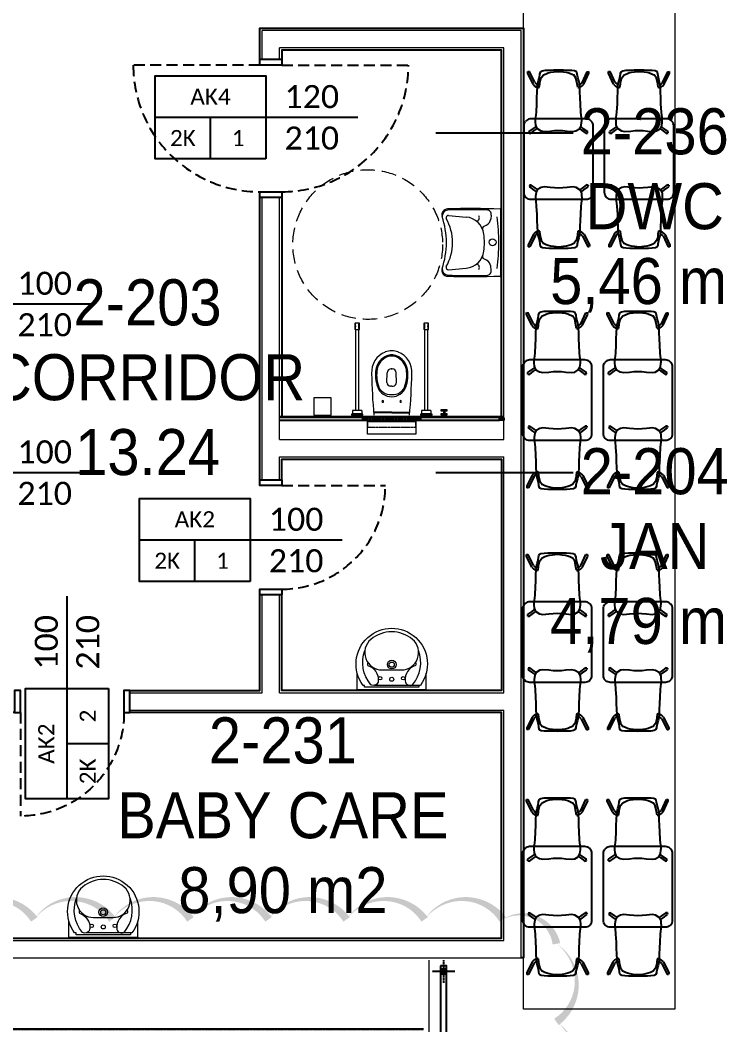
# Model space of a CAD drawing. Header units: metres. Extents: x -9891 to 773, y -8413 to 232.
# Drawn here: x -2954 to -2349, y -7926 to -7054 of the extents above; entities that cross this region are included whole.
import ezdxf
from ezdxf.enums import TextEntityAlignment as Align

# ---------------------------------------------------------------- set-up
doc = ezdxf.new("R2010")
doc.units = ezdxf.units.M
doc.header["$LTSCALE"] = 0.01
doc.header["$MEASUREMENT"] = 0
for name, pattern in [('DASHDOT2', [0.5, 0.25, -0.125, 0, -0.125]), ('DASHED2', [9.525, 6.35, -3.175]), ('DOT2', [0.125, 0, -0.125]), ('HIDDEN', [9.525, 6.35, -3.175]), ('HIDDEN2', [0.1875, 0.125, -0.0625])]:
    doc.linetypes.add(name, pattern=pattern)
doc.layers.get('0').update_dxf_attribs({"color": 30, "lineweight": 0})
for name, color, linetype in [('AG-02', 152, 'Continuous'), ('AG-DOOR', 2, 'Continuous'), ('AG-DOOR-NOTATION-WOODDEN', 60, 'Continuous'), ('AG-DOOR-OPENING', 9, 'HIDDEN'), ('AG-HANDRAIL', 20, 'Continuous'), ('AG-PLASTER', 73, 'Continuous'), ('AG-STEEL', 122, 'Continuous'), ('AR-ESCALATOR', 3, 'Continuous')]:
    doc.layers.add(name, color=color, linetype=linetype)
for name, color, linetype, lineweight in [('AG-Furniture', 9, 'Continuous', 9), ('AG-Slab_Hole', 163, 'Continuous', 20), ('AG-Wall', 4, 'Continuous', 20), ('AG-WALL-GYP-GREEN', 83, 'Continuous', 20), ('AI-040', 2, 'Continuous', 20), ('AI-040 @ 250', 2, 'Continuous', 20), ('HOLD', 7, 'Continuous', 0)]:
    doc.layers.add(name, color=color, linetype=linetype, lineweight=lineweight)
doc.styles.add('ARIAL', font='arial.ttf', dxfattribs={"width": 0.9})
doc.styles.add('CALIBRI LIGHT', font='calibril.ttf')

# ---------------------------------------------------------------- blocks, each defined once
blk = doc.blocks.new('*U8')
at = {"style": 'ARIAL'}
for tag, p in [('NO', (1.676, 0.8)), ('MAHAL', (1.676, -1.8)), ('ALAN', (1.676, -4.4))]:
    blk.add_attdef(tag, text='', height=1.6, dxfattribs=at).set_placement(p, align=Align.MIDDLE_CENTER)
blk = doc.blocks.new('*U188')
blk.add_lwpolyline([(1000, -450), (2200, -450), (2200, 450), (1000, 450)], close=True)
for points in [[(2200, 0), (0, 0)], [(1600, -450), (1600, 0)]]:
    blk.add_lwpolyline(points)
at = {"style": 'CALIBRI LIGHT'}
for tag, height, p in [('GENİŞLİK', 250, (500, 225)), ('KAPIKODU', 175, (1600, 225)), ('YÜKSEKLİK', 250, (500, -225)), ('KATTAKI.SAYISI', 175, (1300, -225)), ('BULUNDUGU.KAT', 175, (1900, -225))]:
    blk.add_attdef(tag, text='', height=height, dxfattribs=at).set_placement(p, align=Align.MIDDLE_CENTER)
blk = doc.blocks.new('KAPI-100_2')
at = {"layer": 'AG-DOOR', "ltscale": 0.3}
for points in [[(-24, 95), (-24, 100), (-5, 100), (-5, 95)], [(-24, 0), (-24, 5), (-5, 5), (-5, 0)]]:
    blk.add_lwpolyline(points, close=True, dxfattribs=at)
at = {"layer": 'AG-DOOR-OPENING', "ltscale": 150}
blk.add_lwpolyline([(-24, 5), (-114, 5)], dxfattribs=at)
blk.add_arc((-24, 5), 90, 90, 180, dxfattribs=at)
blk = doc.blocks.new('KAPI-120')
at = {"layer": 'AG-DOOR', "ltscale": 0.3}
for points in [[(-19, 115), (-19, 120), (0, 120), (0, 115)], [(-19, 0), (-19, 5), (0, 5), (0, 0)]]:
    blk.add_lwpolyline(points, close=True, dxfattribs=at)
at = {"layer": 'AG-DOOR-OPENING', "ltscale": 150}
for points in [[(-19, 5), (-129, 5)], [(0, 5), (110, 5)]]:
    blk.add_lwpolyline(points, dxfattribs=at)
for centre, start, end in [((-19, 5), 90, 180), ((0, 5), 0, 90)]:
    blk.add_arc(centre, 110, start, end, dxfattribs=at)
blk = doc.blocks.new('A$C7EA91621')
at = {"layer": 'AG-Furniture'}
for p, q in [((140, 758), (140, 788)), ((140, 788), (220, 788)), ((220, 758), (220, 788)), ((740, 758), (740, 788)), ((740, 788), (820, 788)), ((820, 758), (820, 788)), ((20, 765), (20, 785)), ((30, 765), (30, 785)), ((140, 758), (220, 758)), ((480, 780), (325, 780)), ((480, 772), (325, 772)), ((480, 780), (635, 780)), ((480, 772), (635, 772)), ((740, 758), (820, 758)), ((480, 546.5), (468.4, 546.5)), ((480, 546.5), (491.6, 546.5)), ((438.4, 515.7), (440.9, 430.8)), ((521.6, 515.7), (519.1, 430.8)), ((475.9, 396.9), (480, 396.9)), ((480, 396.9), (475.9, 396.9)), ((484.1, 396.9), (480, 396.9)), ((480, 396.9), (484.1, 396.9))]:
    blk.add_line(p, q, dxfattribs=at)
for points in [[(270.1, 965), (690.1, 965), (690.1, 855), (270.1, 855)], [(0, 800), (50, 800), (50, 785), (0, 785)], [(230, 800), (130, 800), (130, 790), (230, 790)], [(830, 800), (730, 800), (730, 790), (830, 790)], [(1155, 650), (1155, 800), (1005, 800), (1005, 650)], [(0, 765), (50, 765), (50, 750), (0, 750)]]:
    blk.add_lwpolyline(points, close=True, dxfattribs=at)
at = {"layer": 'AG-Furniture', "linetype": 'DASHED2'}
blk.add_lwpolyline([(690.1, 902.5), (270.1, 902.5), (270.1, 832.5), (690.1, 832.5)], close=True, dxfattribs=at)
at = {"layer": 'AG-Furniture'}
for points in [[(165, 758), (165, 56)], [(195, 56), (195, 758)], [(765, 758), (765, 56)], [(795, 56), (795, 758)]]:
    blk.add_lwpolyline(points, dxfattribs=at)
for points in [[(200, 5), (200, 51, 0.414214), (195, 56), (164.5, 56, 0.414214), (159.5, 51), (159.5, 5, 0.414214), (164.5, 0), (195, 0, 0.414214)], [(800, 5), (800, 51, 0.414214), (795, 56), (764.5, 56, 0.414214), (759.5, 51), (759.5, 5, 0.414214), (764.5, 0), (795, 0, 0.414214)]]:
    blk.add_lwpolyline(points, format="xyb", close=True, dxfattribs=at)
for centre, radius, start, end in [((5304.5, 347.4), 5000, 174.80602, 178.96818), ((-4344.5, 347.4), 5000, 1.03182, 5.19398), ((480, 510), 130, 90, 159.42009), ((469.1, 510.5), 110, 84.31759, 166.80674), ((402.5, 680), 7.5, 0, 180), ((402.5, 680), 7.5, 0, 180), ((402.5, 680), 7.5, 180, 0), ((402.5, 680), 7.5, 180, 0), ((480, 510), 130, 20.57991, 90), ((490.9, 510.5), 110, 13.19326, 95.68241), ((557.5, 680), 7.5, 0, 180), ((557.5, 680), 7.5, 180, 0), ((639.2, 450.2), 300, 159.42009, 189.12808), ((639.2, 450.2), 290, 162.87269, 189.12808), ((468.4, 516.5), 30, 90, 181.707), ((491.6, 516.5), 30, 358.293, 90), ((320.8, 450.2), 290, 350.87192, 17.12731), ((320.8, 450.2), 300, 350.87192, 20.57991), ((495, 427.1), 190, 176.8871, 247.97569), ((465, 427.1), 190, 292.02431, 3.1129), ((495, 427.1), 154, 189.12808, 247.97569), ((495, 427.1), 144, 189.12808, 247.97569), ((475.9, 431.9), 35, 181.707, 270), ((484.1, 431.9), 35, 270, 358.293), ((465, 427.1), 144, 292.02431, 350.87192), ((465, 427.1), 154, 292.02431, 350.87192), ((480, 390), 114, 247.97569, 270), ((480, 390), 104, 247.97569, 270), ((480, 390), 104, 270, 292.02431), ((480, 390), 114, 270, 292.02431), ((480, 390), 150, 247.97569, 270), ((480, 390), 150, 270, 292.02431), ((25.2, 28), 142.5, 348.67131, 11.32869), ((334.8, 28), 142.5, 168.67131, 191.32869), ((625.2, 28), 142.5, 348.67131, 11.32869), ((934.8, 28), 142.5, 168.67131, 191.32869)]:
    blk.add_arc(centre, radius, start, end, dxfattribs=at)
at = {"layer": 'AG-STEEL'}
for points in [[(270.1, 842.5), (270.1, 822.5), (230.1, 822.5), (230.1, 842.5)], [(268.1, 840.5), (268.1, 824.5), (232.1, 824.5), (232.1, 840.5)], [(730.1, 842.5), (730.1, 822.5), (690.1, 822.5), (690.1, 842.5)], [(728.1, 840.5), (728.1, 824.5), (692.1, 824.5), (692.1, 840.5)]]:
    blk.add_lwpolyline(points, close=True, dxfattribs=at)
blk = doc.blocks.new('A$C5EF1638A')
at = {"layer": 'AG-Furniture'}
for p, q in [((107.4, 539), (111.9, 504.8)), ((477.8, 535.7), (324.8, 522.2)), ((147.2, 452.9), (176.2, 436.8)), ((107.4, 61), (111.9, 95.2)), ((147.2, 147.1), (176.2, 163.2)), ((477.8, 64.3), (324.8, 77.8))]:
    blk.add_line(p, q, dxfattribs=at)
at = {"layer": 'AG-Furniture', "color": 1}
blk.add_lwpolyline([(16.5, 600), (16.5, 0), (26.5, 0), (26.5, 600)], close=True, dxfattribs=at)
at = {"layer": 'AG-Furniture'}
blk.add_circle((95.7, 296.9), 30, dxfattribs=at)
for centre, radius, start, end in [((276.5, -5394.4), 5990, 87.97312, 92.392), ((147, 544.2), 40, 91.24918, 187.55648), ((276.5, -5394.4), 5980, 87.97312, 91.24918), ((241.9, 515.3), 31.4, 144.70364, 240.81392), ((479.5, 515.8), 20, 337.12705, 95.0467), ((478.6, 527.4), 55.3, 358.35914, 80.23229), ((486.6, 541.9), 50, 341.18222, 87.97312), ((1196.5, 300), 700, 161.18222, 180), ((1791.5, 300), 1750, 172.66831, 180), ((181.3, 514), 70, 187.55648, 240.86437), ((339.8, 352.9), 170, 95.0467, 172.93528), ((168.9, 423.7), 15, 337.50921, 60.86437), ((231.5, 496.6), 10, 240.81392, 307.0026), ((862.5, 300), 419.7, 150.28912, 180), ((766.5, 300), 600, 172.93528, 180), ((1791.5, 300), 1750, 180, 187.33169), ((766.5, 300), 600, 180, 187.06472), ((862.5, 300), 419.7, 180, 209.71088), ((1196.5, 300), 700, 180, 198.81778), ((339.8, 247.1), 170, 187.06472, 264.9533), ((168.9, 176.3), 15, 299.13563, 22.49079), ((181.3, 86), 70, 119.13563, 172.44352), ((241.9, 84.7), 31.4, 119.18608, 215.29636), ((231.5, 103.4), 10, 52.9974, 119.18608), ((479.5, 84.2), 20, 264.9533, 22.87295), ((276.5, 5994.4), 5990, 267.608, 272.02688), ((147, 55.8), 40, 172.44352, 268.75082), ((276.5, 5994.4), 5980, 268.75082, 272.02688), ((478.6, 72.6), 55.3, 279.76771, 1.64086), ((486.6, 58.1), 50, 272.02688, 18.81778)]:
    blk.add_arc(centre, radius, start, end, dxfattribs=at)
blk = doc.blocks.new('A$C43686071')
for p, q in [((53.96, 60.96), (38.77, 60.96)), ((49.46, 54.65), (49.46, 15.96)), ((53.96, 0.96), (38.77, 0.96))]:
    blk.add_line(p, q)
for points in [[(50.96, 7.28), (49.46, 7.28), (49.46, 6.09, -1.989975), (49.46, 55.84), (49.46, 54.65), (50.96, 54.65)], [(9.6, 12.86, 0.69845), (36.04, 22.56), (36.04, 39.37, 0.69845), (9.6, 49.06, 0.366646), (9.6, 12.86)]]:
    blk.add_lwpolyline(points, format="xyb", close=True)
for points in [[(29.73, 51.6, -0.361215), (32.28, 51.57, 0.349763), (45.46, 42.67, 0.574856), (48.9, 49.13, 0.271647), (19.16, 54.25, 0.271647)], [(29.73, 10.33, 0.361215), (32.28, 10.36, -0.349763), (45.46, 19.26, -0.574856), (48.9, 12.8, -0.271647), (19.16, 7.68, -0.271647)]]:
    blk.add_lwpolyline(points, format="xyb")
for centre, radius in [((43.28, 40.96), 1.5), ((31.46, 30.96), 3.75), ((31.46, 30.96), 2.25), ((44.21, 30.96), 1.75), ((43.28, 20.96), 1.5)]:
    blk.add_circle(centre, radius)
blk = doc.blocks.new('ART_00113592_P')
at = {"color": 0, "linetype": 'Continuous', "lineweight": -3}
for p, q in [((0, -60), (1, -49.2)), ((0, -540), (0, -60)), ((1, -49.2), (3.8, -39.1)), ((3.8, -39.1), (8.2, -29.7)), ((8.2, -29.7), (14.1, -21.4)), ((14.1, -21.4), (21.4, -14.1)), ((21.4, -14.1), (29.7, -8.2)), ((29.7, -8.2), (39.1, -3.8)), ((39.1, -3.8), (49.2, -1)), ((49.2, -1), (60, 0)), ((60, 0), (640, 0)), ((640, 0), (650.8, -1)), ((650.8, -1), (661, -3.8)), ((661, -3.8), (670.3, -8.2)), ((670.3, -8.2), (678.7, -14.1)), ((685.9, -21.4), (678.7, -14.1)), ((691.9, -29.7), (685.9, -21.4)), ((696.3, -39.1), (691.9, -29.7)), ((699.1, -49.2), (696.3, -39.1)), ((700.1, -60), (699.1, -49.2)), ((700, -60), (700.1, -60)), ((700.1, -540), (700.1, -60)), ((1, -550.8), (0, -540)), ((3.8, -561), (1, -550.8)), ((8.2, -570.3), (3.8, -561)), ((14.1, -578.7), (8.2, -570.3)), ((21.4, -585.9), (14.1, -578.7)), ((21.4, -585.9), (29.7, -591.9)), ((29.7, -591.9), (39.1, -596.3)), ((39.1, -596.3), (49.2, -599.1)), ((49.2, -599.1), (60, -600.1)), ((60, -600.1), (640, -600.1)), ((640, -600.1), (650.8, -599.1)), ((650.8, -599.1), (661, -596.3)), ((661, -596.3), (670.3, -591.9)), ((670.3, -591.9), (678.7, -585.9)), ((678.7, -585.9), (685.9, -578.7)), ((685.9, -578.7), (691.9, -570.3)), ((691.9, -570.3), (696.3, -561)), ((696.3, -561), (699.1, -550.8)), ((699.1, -550.8), (700.1, -540))]:
    blk.add_line(p, q, dxfattribs=at)
blk = doc.blocks.new('ART_00104314_P')
at = {"color": 0, "linetype": 'Continuous', "lineweight": -3}
for p, q in [((224.9, -0.3), (268.4, 0)), ((268.4, 0), (311.7, -0.3)), ((0, -28), (0.7, -14.3)), ((46, -123), (0, -28)), ((0.7, -14.3), (14.7, -14.5)), ((60.6, -109.3), (14.7, -14.5)), ((92.6, -92.8), (101, -64.7)), ((101, -64.7), (105.3, -37)), ((105.3, -37), (106.9, -27)), ((106.9, -27), (114.1, -12.5)), ((107, -97.4), (115.8, -69)), ((114.1, -12.5), (126, -6.2)), ((115.8, -69), (136.1, -43.3)), ((126, -6.2), (154.7, -1.5)), ((136.1, -43.3), (159.2, -32.4)), ((154.7, -1.5), (185.5, -0.7)), ((159.2, -32.4), (177.3, -25.4)), ((177.3, -25.4), (198.3, -19.6)), ((185.5, -0.7), (224.9, -0.3)), ((198.3, -19.6), (226, -15.6)), ((226, -15.6), (267.8, -12.3)), ((267.8, -12.3), (309.6, -15.6)), ((309.6, -15.6), (337.2, -19.6)), ((311.7, -0.3), (348.7, -0.6)), ((337.2, -19.6), (357.9, -25.4)), ((348.7, -0.6), (381.5, -1.4)), ((357.9, -25.4), (375.9, -32.4)), ((375.9, -32.4), (398.9, -43.3)), ((381.5, -1.4), (406.3, -5.4)), ((418.9, -70.9), (398.9, -43.3)), ((406.3, -5.4), (418.9, -10.9)), ((426.8, -21.6), (418.9, -10.9)), ((430, -119.7), (418.9, -70.9)), ((430.4, -37.6), (426.8, -21.6)), ((434.6, -64.8), (430.4, -37.6)), ((442.7, -93.8), (434.6, -64.8)), ((471.2, -110.5), (516.8, -15)), ((485.7, -124.2), (531.5, -28.4)), ((516.8, -15), (530.8, -14.7)), ((531.5, -28.4), (530.8, -14.7)), ((46, -123), (62.4, -139.4)), ((60.6, -109.3), (75.8, -124.5)), ((62.4, -139.4), (83.2, -154.4)), ((75.8, -124.5), (85.1, -131.2)), ((81.9, -187.2), (83.5, -148.7)), ((83.5, -148.7), (86.4, -116.3)), ((83.8, -153.8), (100.5, -150.5)), ((86.4, -116.3), (92.6, -92.8)), ((100.5, -150.5), (104.2, -119.7)), ((104.2, -119.7), (107, -97.4)), ((433.9, -150.5), (430, -119.7)), ((433.9, -150.5), (451.3, -154.8)), ((448.5, -116.5), (442.7, -93.8)), ((451.7, -149.7), (448.5, -116.5)), ((449.8, -130.1), (455.9, -125.6)), ((453.5, -187.5), (451.7, -149.7)), ((451.8, -153.1), (469.4, -140.5)), ((455.9, -125.6), (471.2, -110.5)), ((469.4, -140.5), (485.7, -124.2)), ((78.6, -294.2), (80.2, -245.3)), ((80.2, -245.3), (81.9, -187.2)), ((455.1, -245.3), (453.5, -187.5)), ((456.9, -294.4), (455.1, -245.3)), ((74.7, -365.7), (78.6, -294.2)), ((460.8, -365.8), (456.9, -294.4)), ((66.9, -447.1), (69.2, -413.4)), ((69.2, -413.4), (74.7, -365.7)), ((466.2, -414.4), (460.8, -365.8)), ((468.3, -447.5), (466.2, -414.4)), ((13.2, -534.5), (50.6, -507.5)), ((50.6, -507.5), (67.1, -495.8)), ((62.2, -523.8), (78.7, -512.1)), ((67.1, -451.2), (66.9, -447.1)), ((69.2, -478.9), (67.1, -451.2)), ((67.1, -495.8), (74.4, -490.9)), ((82.4, -509.5), (69.2, -478.9)), ((78.7, -512.1), (82.5, -509.5)), ((82.5, -509.6), (82.4, -509.5)), ((82.5, -509.6), (114.2, -529.3)), ((418.6, -529.9), (449.9, -512.2)), ((449.9, -512.2), (463.5, -488.8)), ((449.9, -512.2), (450.1, -512.1)), ((450.8, -510.8), (451.6, -511.3)), ((451.6, -511.3), (468.1, -523)), ((460.9, -493.4), (463.2, -495.1)), ((463.2, -495.1), (479.7, -506.8)), ((463.5, -488.8), (468.1, -451.6)), ((468.1, -451.6), (468.3, -447.5)), ((468.1, -523), (506.1, -550.3)), ((479.7, -506.8), (517.7, -534.1)), ((11, -548.4), (13.2, -534.5)), ((11, -548.4), (24.9, -550.8)), ((24.9, -550.8), (62.2, -523.8)), ((114.2, -529.3), (141.4, -534.3)), ((141.4, -534.3), (193.8, -530.5)), ((193.8, -530.5), (231.5, -526.4)), ((231.5, -526.4), (267.6, -524.7)), ((267.6, -524.7), (302.8, -526.1)), ((302.8, -526.1), (341.4, -530.1)), ((341.4, -530.1), (392, -534.2)), ((392, -534.2), (418.6, -529.9)), ((506.1, -550.3), (520, -548)), ((520, -548), (517.7, -534.1))]:
    blk.add_line(p, q, dxfattribs=at)
blk = doc.blocks.new('A$C4C4F46C8')
at = {"layer": 'AG-Furniture', "color": 251, "elevation": 1004.5}
blk.add_lwpolyline([(-16380, 419.6), (-15065, 419.6), (-15065, -12747), (-16380, -12747)], close=True, dxfattribs=at)
at = {"layer": 'AG-Furniture', "ltscale": 0.3}
for name, p, rotation in [('ART_00104314_P', (-16343.4, -4592.4, -720), 359.9999879412392), ('ART_00104314_P', (-16343.4, -4592.4, -720), 359.9999879412392), ('ART_00104314_P', (-15643.4, -4592.4, -720), 359.9999879412392), ('ART_00104314_P', (-15643.4, -4592.4, -720), 359.9999879412392), ('ART_00113592_P', (-16375.8, -5717.2), 89.99998794123918), ('ART_00113592_P', (-16375.8, -5717.2), 89.99998794123918), ('ART_00113592_P', (-15675.8, -5717.2), 89.99998794123918), ('ART_00113592_P', (-15675.8, -5717.2), 89.99998794123918), ('ART_00104314_P', (-15808.1, -6141.9, -720), 179.9999879412391), ('ART_00104314_P', (-15808.1, -6141.9, -720), 179.9999879412391), ('ART_00104314_P', (-15108.1, -6141.9, -720), 179.9999879412391), ('ART_00104314_P', (-15108.1, -6141.9, -720), 179.9999879412391), ('ART_00104314_P', (-16354.5, -6685, -720), 359.9999879412392), ('ART_00104314_P', (-16354.5, -6685, -720), 359.9999879412392), ('ART_00104314_P', (-15654.4, -6685, -720), 359.9999879412392), ('ART_00104314_P', (-15654.4, -6685, -720), 359.9999879412392), ('ART_00113592_P', (-16386.8, -7809.7), 89.99998794123918), ('ART_00113592_P', (-16386.8, -7809.7), 89.99998794123918), ('ART_00113592_P', (-15686.8, -7809.7), 89.99998794123918), ('ART_00113592_P', (-15686.8, -7809.7), 89.99998794123918), ('ART_00104314_P', (-15819.2, -8234.4, -720), 179.9999879412391), ('ART_00104314_P', (-15819.2, -8234.4, -720), 179.9999879412391), ('ART_00104314_P', (-15119.1, -8234.4, -720), 179.9999879412391), ('ART_00104314_P', (-15119.1, -8234.4, -720), 179.9999879412391), ('ART_00104314_P', (-16354.5, -8785, -720), 359.9999879412392), ('ART_00104314_P', (-16354.5, -8785, -720), 359.9999879412392), ('ART_00104314_P', (-15654.4, -8785, -720), 359.9999879412392), ('ART_00104314_P', (-15654.4, -8785, -720), 359.9999879412392), ('ART_00113592_P', (-16386.8, -9909.7), 89.99998794123918), ('ART_00113592_P', (-16386.8, -9909.7), 89.99998794123918), ('ART_00113592_P', (-15686.8, -9909.7), 89.99998794123918), ('ART_00113592_P', (-15686.8, -9909.7), 89.99998794123918), ('ART_00104314_P', (-15819.2, -10334.4, -720), 179.9999879412391), ('ART_00104314_P', (-15819.2, -10334.4, -720), 179.9999879412391), ('ART_00104314_P', (-15119.1, -10334.4, -720), 179.9999879412391), ('ART_00104314_P', (-15119.1, -10334.4, -720), 179.9999879412391), ('ART_00104314_P', (-16354.5, -10910.3, -720), 359.9999879412392), ('ART_00104314_P', (-16354.5, -10910.3, -720), 359.9999879412392), ('ART_00104314_P', (-15654.4, -10910.3, -720), 359.9999879412392), ('ART_00104314_P', (-15654.4, -10910.3, -720), 359.9999879412392), ('ART_00113592_P', (-16386.8, -12035), 89.99998794123918), ('ART_00113592_P', (-16386.8, -12035), 89.99998794123918), ('ART_00113592_P', (-15686.8, -12035), 89.99998794123918), ('ART_00113592_P', (-15686.8, -12035), 89.99998794123918), ('ART_00104314_P', (-15819.2, -12459.7, -720), 179.9999879412391), ('ART_00104314_P', (-15819.2, -12459.7, -720), 179.9999879412391), ('ART_00104314_P', (-15119.1, -12459.7, -720), 179.9999879412391), ('ART_00104314_P', (-15119.1, -12459.7, -720), 179.9999879412391)]:
    blk.add_blockref(name, p, dxfattribs=dict(at, rotation=rotation))
blk = doc.blocks.new('HNDR-PLN')
at = {"layer": 'AG-HANDRAIL', "linetype": 'DASHDOT2', "ltscale": 2}
for points in [[(0, -100), (0, 100)], [(-100, -0.3), (100, -0.3)]]:
    blk.add_lwpolyline(points, dxfattribs=at)
at = {"layer": 'AG-HANDRAIL', "color": 9, "linetype": 'HIDDEN2'}
blk.add_lwpolyline([(20, 19.7), (20, -20.3), (-20, -20.3), (-20, 19.7)], close=True, dxfattribs=at)
blk.add_circle((0, -0.3), 15, dxfattribs=at)
blk = doc.blocks.new('2VEST')
at = {"layer": 'AG-HANDRAIL', "ltscale": 0.3}
for points in [[(-20650, -4070), (-20650, -3570), (-20700, -3570), (-20700, -4070)], [(-11700, -3570), (-11700, -7550), (-11650, -7550), (-11650, -3570)], [(-20700, -7750), (-20700, -5700), (-20650, -5700), (-20650, -7700), (-20250, -7700), (-20250, -7750)]]:
    blk.add_lwpolyline(points, close=True, dxfattribs=at)
at = {"layer": 'AG-Slab_Hole', "ltscale": 0.3}
for points in [[(-21550, -4120), (-21550, -4070), (-20550, -4070), (-20550, -3520)], [(-19400, -7600), (-11800, -7600), (-11800, -3520)], [(-21550, -5650), (-21550, -5700), (-20550, -5700), (-20550, -7600), (-20200, -7600)]]:
    blk.add_lwpolyline(points, dxfattribs=at)
at = {"layer": 'AR-ESCALATOR'}
for p, q in [((-21750, -4120), (-21750, -5650)), ((-21550, -4120), (-21550, -5650))]:
    blk.add_line(p, q, dxfattribs=at)
at = {"layer": 'AR-ESCALATOR', "linetype": 'DOT2', "ltscale": 0.001}
for p, q in [((-11850, -4120), (-20043.4, -4120)), ((-15247.1, -5650), (-15253.5, -5650)), ((-15247.1, -5650), (-15253.5, -5650))]:
    blk.add_line(p, q, dxfattribs=at)
at = {"layer": 'AR-ESCALATOR'}
for points in [[(-21750, -4120), (-20499.9, -4120)], [(-20499.9, -4120), (-20499.9, -4226.5)], [(-16370.7, -4120), (-16364.3, -4120)], [(-11850, -4226.5), (-21050, -4226.5), (-21050, -4301.5), (-11850, -4301.5)], [(-16298.6, -4226.5), (-16292.2, -4226.5)], [(-16292.2, -4226.5), (-16298.6, -4226.5)], [(-20499.9, -4301.5), (-20499.9, -4385)], [(-16241.4, -4301.5), (-16247.8, -4301.5)], [(-16247.8, -4301.5), (-16241.4, -4301.5)], [(-19407.7, -4385), (-19407.7, -5385)], [(-19047.7, -4385), (-19047.7, -5385)], [(-18687.7, -4385), (-18687.7, -5385)], [(-18327.7, -4385), (-18327.7, -5385)], [(-17967.7, -4385), (-17967.7, -5385)], [(-17607.7, -4385), (-17607.7, -5385)], [(-17247.7, -4385), (-17247.7, -5385)], [(-16887.7, -4385), (-16887.7, -5385)], [(-16527.7, -4385), (-16527.7, -5385)], [(-16184.8, -4385), (-16191.3, -4385)], [(-16167.7, -4385), (-16167.7, -5385)], [(-15807.7, -4385), (-15807.7, -5385)], [(-15447.7, -4385), (-15447.7, -5385)], [(-15087.7, -4385), (-15087.7, -5385)], [(-14727.7, -4385), (-14727.7, -5385)], [(-14367.7, -4385), (-14367.7, -5385)], [(-14007.7, -4385), (-14007.7, -5385)], [(-13647.7, -4385), (-13647.7, -5385)], [(-12927.7, -4385), (-12927.7, -5385)], [(-12567.7, -4385), (-12567.7, -5385)], [(-12207.7, -4385), (-12207.7, -5385)], [(-19407.7, -4885), (-11850, -4885)], [(-20499.9, -5468.5), (-20499.9, -5385)], [(-11850, -5543.5), (-21050, -5543.5), (-21050, -5468.5), (-11850, -5468.5)], [(-15376.4, -5468.5), (-15370, -5468.5)], [(-20499.9, -5650), (-20499.9, -5543.5)], [(-15319.2, -5543.5), (-15325.6, -5543.5)], [(-20499.9, -5650), (-21750, -5650)], [(-15247.1, -5650), (-15253.5, -5650)]]:
    blk.add_lwpolyline(points, dxfattribs=at)
for points in [[(-11850, -4120), (-20499.9, -4120), (-20524, -4123.3, 0.286419), (-20538.4, -4134.8, 0.056277), (-20557.7, -4226.5)], [(-20558.1, -4301.5, 0.048643), (-20544.9, -4371, 0.290108), (-20530.8, -4383.3), (-20499.9, -4385), (-11850, -4385)], [(-20558.1, -5468.5, -0.048643), (-20544.9, -5399, -0.290108), (-20530.8, -5386.7), (-20499.9, -5385), (-11850, -5385)], [(-11850, -5650), (-20499.9, -5650), (-20524, -5646.7, -0.286419), (-20538.4, -5635.2, -0.056277), (-20557.7, -5543.5)]]:
    blk.add_lwpolyline(points, format="xyb", dxfattribs=at)
at = {"layer": 'AR-ESCALATOR', "linetype": 'DOT2', "ltscale": 0.001}
blk.add_lwpolyline([(-20043.4, -4120), (-11850, -4120)], dxfattribs=at)
at = {"layer": 'AR-ESCALATOR'}
blk.add_lwpolyline([(-18907.7, -5019), (-19407.7, -4885), (-18907.7, -4751)], close=True, dxfattribs=at)
for p, rotation in [((-20674.7, -3620), 270), ((-20674.7, -5750), 270), ((-11675.3, -7500), 90.00000000000004)]:
    blk.add_blockref('HNDR-PLN', p, dxfattribs=dict(rotation=rotation))
at = {"xscale": -1}
for p, rotation in [((-11675.3, -3620), 90), ((-20674.7, -4020), 270), ((-11675.3, -4913.3), 90), ((-11675.3, -6206.7), 90), ((-20674.7, -7725), 270), ((-20274.7, -7725), 270)]:
    blk.add_blockref('HNDR-PLN', p, dxfattribs=dict(at, rotation=rotation))

msp = doc.modelspace()

# ---------------------------------------------------------------- linework, layer by layer
at = {"layer": 'AG-02', "ltscale": 10}
for p, q in [((-2728.44, -7401.34), (-2655.94, -7401.34)), ((-2655.94, -7401.34), (-2537.44, -7401.34))]:
    msp.add_line(p, q, dxfattribs=at)
at = {"layer": 'AG-Furniture', "color": 1}
for points in [[(-2660.94, -7635.09), (-2600.94, -7635.09), (-2600.94, -7636.09), (-2660.94, -7636.09)], [(-2911.44, -7850.09), (-2851.44, -7850.09), (-2851.44, -7851.09), (-2911.44, -7851.09)]]:
    msp.add_lwpolyline(points, close=True, dxfattribs=at)
at = {"layer": 'AG-Furniture', "linetype": 'HIDDEN2', "ltscale": 10000}
msp.add_circle((-2651.77, -7248.91), 65, dxfattribs=at)
at = {"layer": 'AG-PLASTER'}
for points in [[(-2745.44, -7090), (-2745.44, -7061.09), (-2516.44, -7061.09), (-2516.44, -7868.09), (-2518.44, -7868.09)], [(-2535.44, -7398.09), (-2535.44, -7080.09), (-2726.44, -7080.09), (-2726.44, -7090)], [(-2745.44, -7453.09), (-2745.44, -7208.09)], [(-2726.44, -7208.09), (-2726.44, -7398.09)], [(-2726.44, -7453.09), (-2726.44, -7435.09), (-2535.44, -7435.09), (-2535.44, -7636.09), (-2726.44, -7636.09), (-2726.44, -7553.09)], [(-2858.44, -7636.09), (-2745.44, -7636.09), (-2745.44, -7553.09)], [(-2958.44, -7655.09), (-2976.44, -7655.09), (-2976.44, -7851.09), (-2535.44, -7851.09), (-2535.44, -7655.09), (-2858.44, -7655.09)]]:
    msp.add_lwpolyline(points, dxfattribs=at)
at = {"layer": 'AG-STEEL', "ltscale": 10}
for points in [[(-2533.44, -7399.34), (-2533.44, -7401.34), (-2537.44, -7401.34), (-2537.44, -7399.34)], [(-2537.24, -7401.14), (-2537.24, -7399.54), (-2533.64, -7399.54), (-2533.64, -7401.14)]]:
    msp.add_lwpolyline(points, close=True, dxfattribs=at)
at = {"layer": 'AG-Wall'}
for p, q in [((-2518.44, -7063.09), (-2743.44, -7063.09)), ((-2743.44, -7088.09), (-2743.44, -7063.09)), ((-2518.44, -7868.09), (-2518.44, -7063.09)), ((-2533.44, -7078.09), (-2728.44, -7078.09)), ((-2728.44, -7088.09), (-2728.44, -7078.09)), ((-2533.44, -7418.09), (-2533.44, -7078.09)), ((-2743.44, -7453.09), (-2743.44, -7208.09)), ((-2728.44, -7208.09), (-2743.44, -7208.09)), ((-2728.44, -7418.09), (-2728.44, -7208.09)), ((-2728.44, -7418.09), (-2533.44, -7418.09)), ((-2728.44, -7453.09), (-2728.44, -7433.09)), ((-2728.44, -7433.09), (-2533.44, -7433.09)), ((-2533.44, -7638.09), (-2533.44, -7433.09)), ((-2728.44, -7453.09), (-2743.44, -7453.09)), ((-2743.44, -7638.09), (-2743.44, -7553.09)), ((-2728.44, -7553.09), (-2743.44, -7553.09)), ((-2728.44, -7638.09), (-2728.44, -7553.09)), ((-2858.44, -7653.09), (-2858.44, -7638.09)), ((-2858.44, -7638.09), (-2743.44, -7638.09)), ((-2728.44, -7638.09), (-2533.44, -7638.09)), ((-2858.44, -7653.09), (-2533.44, -7653.09)), ((-2533.44, -7853.09), (-2533.44, -7653.09)), ((-2978.44, -7853.09), (-2533.44, -7853.09)), ((-3478.44, -7868.09), (-2518.44, -7868.09))]:
    msp.add_line(p, q, dxfattribs=at)
at = {"layer": 'AG-WALL-GYP-GREEN'}
for points in [[(-2533.44, -7398.09), (-2728.44, -7398.09)], [(-2533.44, -7399.34), (-2728.44, -7399.34)]]:
    msp.add_lwpolyline(points, dxfattribs=at)
at = {"layer": 'AI-040', "color": 2, "linetype": 'Continuous', "lineweight": -2, "transparency": 33554610}
for points in [[(-2592.62, -7151.83), (-2473.27, -7151.83)], [(-2592.62, -7446.9), (-2473.27, -7446.9)]]:
    msp.add_lwpolyline(points, dxfattribs=at)
at = {"layer": 'HOLD'}
msp.add_lwpolyline([(-3619.51, -7834.79, 0, 6.78, -0.520567), (-3551.69, -7834.79, 0, 6.78, -0.520567), (-3483.88, -7834.79, 0, 6.78, -0.520567), (-3416.06, -7834.79, 0, 6.78, -0.520567), (-3348.25, -7834.79, 0, 6.78, -0.520567), (-3280.44, -7834.79, 0, 6.78, -0.520567), (-3212.62, -7834.79, 0, 6.78, -0.520567), (-3144.81, -7834.79, 0, 6.78, -0.520567), (-3076.99, -7834.79, 0, 6.78, -0.520567), (-3009.18, -7834.79, 0, 6.78, -0.520567), (-2941.37, -7834.79, 0, 6.78, -0.520567), (-2873.55, -7834.79, 0, 6.78, -0.520567), (-2805.74, -7834.79, 0, 6.78, -0.520567), (-2737.92, -7834.79, 0, 6.78, -0.520567), (-2670.11, -7834.79, 0, 6.78, -0.520567), (-2602.3, -7834.79, 0, 6.78, -0.520567), (-2534.48, -7834.79, 0, 6.78, -0.520567), (-2487.86, -7855.98, 0, 6.78, -0.520567), (-2487.86, -7923.8, 0, 6.78, -0.520567), (-2487.86, -7991.61, 0, 6.78, -0.520567)], format="xyseb", dxfattribs=at)

# ---------------------------------------------------------------- block references
at = {"rotation": 180}
for name, p in [('KAPI-120', (-2745.44, -7088.09)), ('KAPI-100_2', (-2750.44, -7453.09))]:
    msp.add_blockref(name, p, dxfattribs=at)
at = {"xscale": -1, "rotation": 270}
msp.add_blockref('KAPI-100_2', (-2958.44, -7631.09), dxfattribs=at)
at = {"layer": 'AG-DOOR-NOTATION-WOODDEN', "ltscale": 0.3}
ref = msp.add_blockref('*U188', (-2660.33, -7138.45), dxfattribs=dict(at, xscale=-0.08000000000000002, yscale=0.08000000000000002, zscale=0.08000000000000002))
ref.add_attrib('BULUNDUGU.KAT', '2K', dxfattribs={"layer": '0', "height": 14, "style": 'CALIBRI LIGHT'}).set_placement((-2812.33, -7156.45), align=Align.MIDDLE_CENTER)
ref.add_attrib('KATTAKI.SAYISI', '1', dxfattribs={"layer": '0', "height": 14, "style": 'CALIBRI LIGHT'}).set_placement((-2764.33, -7156.45), align=Align.MIDDLE_CENTER)
ref.add_attrib('KAPIKODU', 'AK4', dxfattribs={"layer": '0', "height": 14, "style": 'CALIBRI LIGHT'}).set_placement((-2788.33, -7120.45), align=Align.MIDDLE_CENTER)
ref.add_attrib('YÜKSEKLİK', '210', dxfattribs={"layer": '0', "height": 20, "style": 'CALIBRI LIGHT'}).set_placement((-2700.33, -7156.45), align=Align.MIDDLE_CENTER)
ref.add_attrib('GENİŞLİK', '120', dxfattribs={"layer": '0', "height": 20, "style": 'CALIBRI LIGHT'}).set_placement((-2700.33, -7120.45), align=Align.MIDDLE_CENTER)
ref = msp.add_blockref('*U188', (-2892.32, -7300.51), dxfattribs=dict(at, xscale=-0.08000000000000002, yscale=0.08000000000000002, zscale=0.08000000000000002))
ref.add_attrib('BULUNDUGU.KAT', '2K', dxfattribs={"layer": '0', "height": 14, "style": 'CALIBRI LIGHT'}).set_placement((-3044.32, -7318.51), align=Align.MIDDLE_CENTER)
ref.add_attrib('KATTAKI.SAYISI', '4', dxfattribs={"layer": '0', "height": 14, "style": 'CALIBRI LIGHT'}).set_placement((-2996.32, -7318.51), align=Align.MIDDLE_CENTER)
ref.add_attrib('KAPIKODU', 'AK2', dxfattribs={"layer": '0', "height": 14, "style": 'CALIBRI LIGHT'}).set_placement((-3020.32, -7282.51), align=Align.MIDDLE_CENTER)
ref.add_attrib('YÜKSEKLİK', '210', dxfattribs={"layer": '0', "height": 20, "style": 'CALIBRI LIGHT'}).set_placement((-2932.32, -7318.51), align=Align.MIDDLE_CENTER)
ref.add_attrib('GENİŞLİK', '100', dxfattribs={"layer": '0', "height": 20, "style": 'CALIBRI LIGHT'}).set_placement((-2932.32, -7282.51), align=Align.MIDDLE_CENTER)
ref = msp.add_blockref('*U188', (-2892.32, -7446.88), dxfattribs=dict(at, xscale=-0.08000000000000002, yscale=0.08000000000000002, zscale=0.08000000000000002))
ref.add_attrib('BULUNDUGU.KAT', '2K', dxfattribs={"layer": '0', "height": 14, "style": 'CALIBRI LIGHT'}).set_placement((-3044.32, -7464.88), align=Align.MIDDLE_CENTER)
ref.add_attrib('KATTAKI.SAYISI', '3', dxfattribs={"layer": '0', "height": 14, "style": 'CALIBRI LIGHT'}).set_placement((-2996.32, -7464.88), align=Align.MIDDLE_CENTER)
ref.add_attrib('KAPIKODU', 'AK2', dxfattribs={"layer": '0', "height": 14, "style": 'CALIBRI LIGHT'}).set_placement((-3020.32, -7428.88), align=Align.MIDDLE_CENTER)
ref.add_attrib('YÜKSEKLİK', '210', dxfattribs={"layer": '0', "height": 20, "style": 'CALIBRI LIGHT'}).set_placement((-2932.32, -7464.88), align=Align.MIDDLE_CENTER)
ref.add_attrib('GENİŞLİK', '100', dxfattribs={"layer": '0', "height": 20, "style": 'CALIBRI LIGHT'}).set_placement((-2932.32, -7428.88), align=Align.MIDDLE_CENTER)
ref = msp.add_blockref('*U188', (-2673.94, -7505.4), dxfattribs=dict(at, xscale=-0.08000000000000002, yscale=0.08000000000000002, zscale=0.08000000000000002))
ref.add_attrib('BULUNDUGU.KAT', '2K', dxfattribs={"layer": '0', "height": 14, "style": 'CALIBRI LIGHT'}).set_placement((-2825.94, -7523.4), align=Align.MIDDLE_CENTER)
ref.add_attrib('KATTAKI.SAYISI', '1', dxfattribs={"layer": '0', "height": 14, "style": 'CALIBRI LIGHT'}).set_placement((-2777.94, -7523.4), align=Align.MIDDLE_CENTER)
ref.add_attrib('KAPIKODU', 'AK2', dxfattribs={"layer": '0', "height": 14, "style": 'CALIBRI LIGHT'}).set_placement((-2801.94, -7487.4), align=Align.MIDDLE_CENTER)
ref.add_attrib('YÜKSEKLİK', '210', dxfattribs={"layer": '0', "height": 20, "style": 'CALIBRI LIGHT'}).set_placement((-2713.94, -7523.4), align=Align.MIDDLE_CENTER)
ref.add_attrib('GENİŞLİK', '100', dxfattribs={"layer": '0', "height": 20, "style": 'CALIBRI LIGHT'}).set_placement((-2713.94, -7487.4), align=Align.MIDDLE_CENTER)
ref = msp.add_blockref('*U188', (-2912.94, -7554.23), dxfattribs=dict(at, xscale=-0.08000000000000002, yscale=0.08000000000000002, zscale=0.08000000000000002, rotation=90))
ref.add_attrib('BULUNDUGU.KAT', '2K', dxfattribs={"layer": '0', "height": 14, "rotation": 90, "style": 'CALIBRI LIGHT'}).set_placement((-2894.94, -7706.23), align=Align.MIDDLE_CENTER)
ref.add_attrib('KATTAKI.SAYISI', '2', dxfattribs={"layer": '0', "height": 14, "rotation": 90, "style": 'CALIBRI LIGHT'}).set_placement((-2894.94, -7658.23), align=Align.MIDDLE_CENTER)
ref.add_attrib('KAPIKODU', 'AK2', dxfattribs={"layer": '0', "height": 14, "rotation": 90, "style": 'CALIBRI LIGHT'}).set_placement((-2930.94, -7682.23), align=Align.MIDDLE_CENTER)
ref.add_attrib('YÜKSEKLİK', '210', dxfattribs={"layer": '0', "height": 20, "rotation": 90, "style": 'CALIBRI LIGHT'}).set_placement((-2894.94, -7594.23), align=Align.MIDDLE_CENTER)
ref.add_attrib('GENİŞLİK', '100', dxfattribs={"layer": '0', "height": 20, "rotation": 90, "style": 'CALIBRI LIGHT'}).set_placement((-2930.94, -7594.23), align=Align.MIDDLE_CENTER)
at = {"layer": 'AG-Furniture', "xscale": 0.1, "yscale": 0.1, "zscale": 0.1}
msp.add_blockref('A$C4C4F46C8', (-878.44, -6638.09), dxfattribs=at)
at = {"layer": 'AG-Furniture', "color": 1, "xscale": 0.1, "yscale": 0.1, "zscale": 0.1, "rotation": 180}
msp.add_blockref('A$C5EF1638A', (-2533.78, -7217.22), dxfattribs=at)
at = {"layer": 'AG-Furniture', "ltscale": 10, "xscale": 0.1, "yscale": 0.1, "zscale": 0.1, "rotation": 180}
msp.add_blockref('A$C7EA91621', (-2582.94, -7317.09), dxfattribs=at)
at = {"layer": 'AG-Furniture', "rotation": 270}
for p in [(-2661.9, -7582.13), (-2912.4, -7797.13)]:
    msp.add_blockref('A$C43686071', p, dxfattribs=at)
at = {"layer": 'AI-040 @ 250', "color": 2, "linetype": 'Continuous', "lineweight": -2, "transparency": 33554610}
ref = msp.add_blockref('*U8', (-2444.39, -7170.6), dxfattribs=dict(at, xscale=25, yscale=25, zscale=25))
ref.add_attrib('ALAN', '5,46 m2', dxfattribs={"layer": '0', "height": 40, "style": 'ARIAL', "width": 0.9}).set_placement((-2402.48, -7280.6), align=Align.MIDDLE_CENTER)
ref.add_attrib('MAHAL', 'DWC', dxfattribs={"layer": '0', "height": 40, "style": 'ARIAL', "width": 0.9}).set_placement((-2402.48, -7215.6), align=Align.MIDDLE_CENTER)
ref.add_attrib('NO', '2-236', dxfattribs={"layer": '0', "height": 40, "style": 'ARIAL', "width": 0.9}).set_placement((-2402.48, -7150.6), align=Align.MIDDLE_CENTER)
ref = msp.add_blockref('*U8', (-2884.87, -7319.07), dxfattribs=dict(at, xscale=25, yscale=25, zscale=25))
ref.add_attrib('ALAN', '13.24', dxfattribs={"layer": '0', "height": 40, "style": 'ARIAL', "width": 0.9}).set_placement((-2842.96, -7429.07), align=Align.MIDDLE_CENTER)
ref.add_attrib('MAHAL', 'CORRIDOR', dxfattribs={"layer": '0', "height": 40, "style": 'ARIAL', "width": 0.9}).set_placement((-2842.96, -7364.07), align=Align.MIDDLE_CENTER)
ref.add_attrib('NO', '2-203', dxfattribs={"layer": '0', "height": 40, "style": 'ARIAL', "width": 0.9}).set_placement((-2842.96, -7299.07), align=Align.MIDDLE_CENTER)
ref = msp.add_blockref('*U8', (-2444.39, -7465.66), dxfattribs=dict(at, xscale=25, yscale=25, zscale=25))
ref.add_attrib('ALAN', '4,79 m2', dxfattribs={"layer": '0', "height": 40, "style": 'ARIAL', "width": 0.9}).set_placement((-2402.48, -7575.66), align=Align.MIDDLE_CENTER)
ref.add_attrib('MAHAL', 'JAN', dxfattribs={"layer": '0', "height": 40, "style": 'ARIAL', "width": 0.9}).set_placement((-2402.48, -7510.66), align=Align.MIDDLE_CENTER)
ref.add_attrib('NO', '2-204', dxfattribs={"layer": '0', "height": 40, "style": 'ARIAL', "width": 0.9}).set_placement((-2402.48, -7445.66), align=Align.MIDDLE_CENTER)
ref = msp.add_blockref('*U8', (-2767.36, -7699.37), dxfattribs=dict(at, xscale=25, yscale=25, zscale=25))
ref.add_attrib('ALAN', '8,90 m2', dxfattribs={"layer": '0', "height": 40, "style": 'ARIAL', "width": 0.9}).set_placement((-2725.45, -7809.37), align=Align.MIDDLE_CENTER)
ref.add_attrib('MAHAL', 'BABY CARE', dxfattribs={"layer": '0', "height": 40, "style": 'ARIAL', "width": 0.9}).set_placement((-2725.45, -7744.37), align=Align.MIDDLE_CENTER)
ref.add_attrib('NO', '2-231', dxfattribs={"layer": '0', "height": 40, "style": 'ARIAL', "width": 0.9}).set_placement((-2725.45, -7679.37), align=Align.MIDDLE_CENTER)
at = {"layer": 'AR-ESCALATOR', "xscale": 0.1, "yscale": 0.1, "zscale": 0.1}
msp.add_blockref('2VEST', (-1418.44, -7518.09), dxfattribs=at)

doc.saveas('drawing.dxf')
